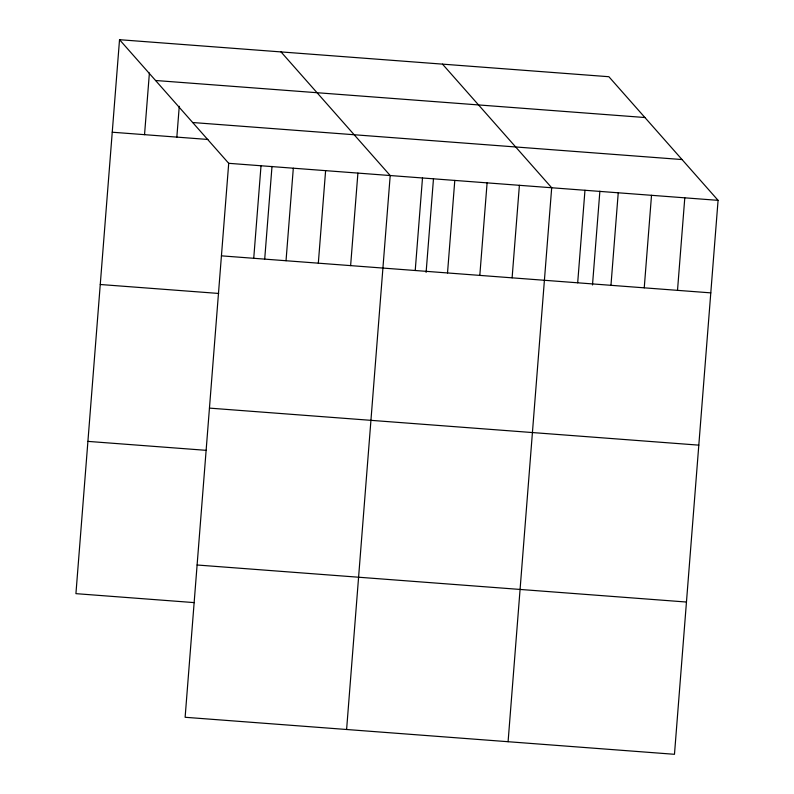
<?xml version="1.0" encoding="UTF-8"?>
<svg xmlns="http://www.w3.org/2000/svg" width="794" height="794" viewBox="0 0 794 794"><rect width="100%" height="100%" fill="white"/><g stroke="black" fill="none" stroke-linecap="round" stroke-linejoin="round"><path stroke-width="1.19" d="M119.527 39.7L228.712 163.316L185.121 717.28L674.473 754.3L718.074 200.346L608.879 76.72L119.527 39.7L75.926 593.654L194.351 602.616M144.538 134.672L149.401 72.988M176.844 137.114L179.265 106.267M253.733 258.288L261.018 165.767M264.72 258.953L272.005 166.373M286.029 260.73L293.314 168.209M318.325 263.171L325.609 170.65M350.62 265.623L357.905 173.092M346.601 729.497L390.201 175.534L281.016 51.918M415.222 270.506L422.497 177.985M426.11 272.392L433.494 178.59M447.518 272.947L454.793 180.427M479.814 275.389L487.099 182.868M512.11 277.84L519.395 185.31M508.091 741.715L551.691 187.751L442.496 64.135M577.685 282.803L584.97 190.272M592.493 284.977L599.877 191.175M610.963 285.314L618.238 192.793M644.242 287.835L651.517 195.304M677.51 290.356L684.795 197.825M155.555 80.492L644.917 117.522M192.684 122.524L682.036 159.554M112.242 132.221L207.939 139.466M228.712 163.316L718.074 200.346M221.437 255.847L710.789 292.867M100.262 284.5L218.687 293.452M209.447 408.116L698.809 445.146M87.916 441.385L206.341 450.347M197.101 565L686.463 602.031"/></g></svg>
